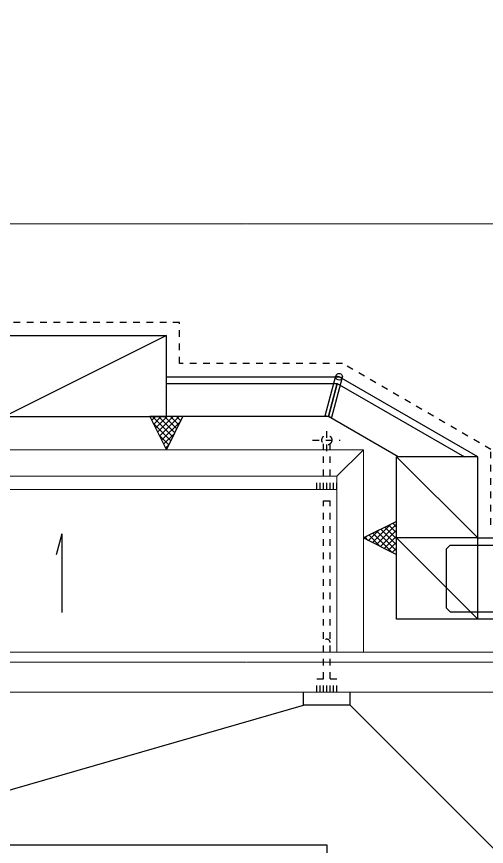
# Model space of a CAD drawing. Header units: millimetres. Extents: x 0 to 79600, y 0 to 55400.
# Drawn here: x 41900 to 45435, y 27415 to 33664 of the extents above; entities that cross this region are included whole.
import ezdxf

# ---------------------------------------------------------------- set-up
doc = ezdxf.new("R2010")
doc.units = ezdxf.units.MM
doc.header["$LTSCALE"] = 50
doc.linetypes.add('CENTER', pattern=[2, 1.25, -0.25, 0.25, -0.25])
doc.linetypes.add('JIS_02_1.0', pattern=[2, 1, -1])
for name, color, linetype in [('ANCHOR', 1, 'Continuous'), ('ASHIBA', 230, 'Continuous'), ('CURE', 104, 'JIS_02_1.0'), ('kutai', 7, 'Continuous'), ('kutai3', 253, 'Continuous'), ('kutai4', 252, 'JIS_02_1.0'), ('kutai5', 253, 'JIS_02_1.0')]:
    doc.layers.add(name, color=color, linetype=linetype)
doc.layers.add('GRID', color=7, linetype='CENTER', lineweight=5)

# ---------------------------------------------------------------- blocks, each defined once
blk = doc.blocks.new('ｽﾃｯﾌﾟ500P')
at = {"color": 0, "linetype": 'ByBlock', "lineweight": -2}
for p, q in [((-250, 463.5), (-220, 493.5)), ((-250, 463.5), (-250, -45.5)), ((220, 493.5), (-220, 493.5)), ((220, 493.5), (250, 463.5)), ((250, 463.5), (250, -45.5)), ((250, 95.5), (-250, 95.5)), ((250, 45.5), (-250, 45.5)), ((-250, 0), (250, 0)), ((-244, 45.5), (-244, -45.5)), ((244, -45.5), (244, 45.5)), ((-244, -45.5), (-250, -45.5)), ((250, -45.5), (244, -45.5))]:
    blk.add_line(p, q, dxfattribs=at)

msp = doc.modelspace()

# ---------------------------------------------------------------- hatches: boundary and pattern name
at = {"layer": 'ANCHOR'}
h = msp.add_hatch(dxfattribs=at)
h.set_pattern_fill('ANSI37', color=256, scale=10, angle=540, style=0)
h.set_pattern_definition([(225, (263017.04, 64518.65), (22.4506403, -22.4506403), []), (315, (263017.04, 64518.65), (22.4506403, 22.4506403), [])])
h.paths.add_polyline_path([(43026.6, 30401.1), (43151.6, 30651.1), (42901.6, 30651.1)])
h = msp.add_hatch(dxfattribs=at)
h.set_pattern_fill('ANSI37', color=256, scale=10, angle=450, style=0)
h.set_pattern_definition([(135, (78627.132, -190253.367), (-22.4506403, -22.4506403), []), (225, (78627.132, -190253.367), (22.4506403, -22.4506403), [])])
h.paths.add_polyline_path([(44509.6, 29737.1), (44759.6, 29612.1), (44759.6, 29862.1)])

# ---------------------------------------------------------------- linework, layer by layer
for points in [[(43026.6, 30401.1), (43151.6, 30651.1), (42901.6, 30651.1)], [(44509.6, 29737.1), (44759.6, 29612.1), (44759.6, 29862.1)]]:
    msp.add_lwpolyline(points, close=True, dxfattribs=at)
at = {"layer": 'ASHIBA'}
for p in [(43026.6, 30951.1), (45369.6, 30347.1)]:
    msp.add_line(p, (44326.6, 30951.1), dxfattribs=at)
for points in [[(41807.6, 30651.1), (41807.6, 31261.1), (43026.6, 31261.1), (41807.6, 30651.1), (43026.6, 30651.1), (43026.6, 31261.1)], [(45369.6, 29737.1), (44759.6, 29737.1), (44759.6, 30347.1), (45369.6, 29737.1), (45369.6, 30347.1), (44759.6, 30347.1)], [(45369.6, 29127.1), (44759.6, 29127.1), (44759.6, 29737.1), (45369.6, 29127.1), (45369.6, 29737.1), (44759.6, 29737.1)]]:
    msp.add_lwpolyline(points, dxfattribs=at)
msp.add_lwpolyline([(44350.7, 30944.6), (44270.1, 30644.6), (44221.8, 30657.6), (44302.4, 30957.6, -1), (44350.7, 30944.6, -1), (44302.4, 30957.6), (44350.7, 30944.6)], format="xyb", dxfattribs=at)
for points in [[(43026.6, 30901.1), (44313.1, 30901.1), (44246, 30651.1), (43026.6, 30651.1)], [(44313.1, 30901.1), (45269.8, 30347.1), (44770.9, 30347.1), (44246, 30651.1)], [(45369.6, 29737.1), (45625.6, 29737.1), (45625.6, 29127.1), (45369.6, 29127.1)]]:
    msp.add_lwpolyline(points, close=True, dxfattribs=at)
at = {"layer": 'CURE'}
msp.add_lwpolyline([(31590.6, 16913.1), (47549.6, 16913.1), (47549.6, 21571.1), (47859.6, 21571.1), (47859.6, 25299.1), (48163.6, 25299.1), (48163.6, 29837.1), (45469.6, 29837.1), (45469.6, 30404.7), (44353.4, 31051.1), (43126.6, 31051.1), (43126.6, 31361.1), (41837.6, 31361.1), (41837.6, 31665.1), (37569.6, 31665.1), (37569.6, 32852.1), (36592.6, 32852.1), (36592.6, 33162.1), (35585.9, 33162.1), (33610.6, 33663.6)], dxfattribs=at)
at = {"layer": 'GRID', "ltscale": 0.2}
for p, q in [((11233.6, 32102.1), (50809.6, 32102.1)), ((11233.6, 28802.1), (50809.6, 28802.1))]:
    msp.add_line(p, q, dxfattribs=at)
at = {"layer": 'kutai', "lineweight": 20}
for p, q in [((39790.3, 30402.1), (44509.6, 30402.1)), ((44309.6, 30202.1), (44509.6, 30402.1)), ((44509.6, 30402.1), (44509.6, 28877.1)), ((36609.6, 30202.1), (44309.6, 30202.1)), ((44309.6, 28877.1), (44309.6, 30202.1)), ((44309.6, 30102.1), (36609.6, 30102.1)), ((46899.6, 28877.1), (36616.1, 28877.1)), ((46599.6, 28577.1), (36309.6, 28577.1))]:
    msp.add_line(p, q, dxfattribs=at)
at = {"layer": 'kutai3'}
for p, q in [((42240.9, 29768.3), (42198.3, 29609.3)), ((42240.9, 29768.3), (42240.9, 29176.6)), ((44059.6, 28477.1), (44059.6, 28577.1)), ((44409.6, 28477.1), (44409.6, 28577.1)), ((40409.6, 27427.1), (44059.6, 28477.1)), ((44409.6, 28477.1), (44059.6, 28477.1)), ((44409.6, 28477.1), (46599.6, 26287.1))]:
    msp.add_line(p, q, dxfattribs=at)
at = {"layer": 'kutai4', "linetype": 'Continuous'}
for p, q in [((35184.6, 27427.1), (44234.6, 27427.1)), ((44234.6, 27427.1), (44234.6, 20177.1))]:
    msp.add_line(p, q, dxfattribs=at)
at = {"layer": 'kutai5'}
for p, q in [((44234.6, 30391.5), (44234.6, 30561.5)), ((44127, 30474.7), (44334.6, 30474.7)), ((44209.6, 30402.1), (44209.6, 30446.7)), ((44259.6, 30402.1), (44259.6, 30446.7)), ((44209.6, 30202.1), (44209.6, 30402.1)), ((44259.6, 30202.1), (44259.6, 30402.1)), ((44159.6, 30102.1), (44159.6, 30202.1)), ((44184.6, 30102.1), (44184.6, 30202.1)), ((44209.6, 30102.1), (44209.6, 30202.1)), ((44234.6, 30102.1), (44234.6, 30202.1)), ((44259.6, 30102.1), (44259.6, 30202.1)), ((44284.6, 30102.1), (44284.6, 30202.1)), ((44309.6, 30102.1), (44309.6, 30202.1)), ((44209.6, 28877.1), (44209.6, 30017.4)), ((44209.6, 30017.4), (44259.6, 30017.4)), ((44259.6, 28877.1), (44259.6, 30017.4)), ((44209.6, 28877.1), (44209.6, 28949.7)), ((44259.6, 28877.1), (44259.6, 28949.7)), ((44209.6, 28677.1), (44209.6, 28877.1)), ((44259.6, 28677.1), (44259.6, 28877.1)), ((44159.6, 28577.1), (44159.6, 28677.1)), ((44159.6, 28677.1), (44309.6, 28677.1)), ((44184.6, 28577.1), (44184.6, 28677.1)), ((44209.6, 28577.1), (44209.6, 28677.1)), ((44234.6, 28577.1), (44234.6, 28677.1)), ((44259.6, 28577.1), (44259.6, 28677.1)), ((44284.6, 28577.1), (44284.6, 28677.1)), ((44309.6, 28577.1), (44309.6, 28677.1))]:
    msp.add_line(p, q, dxfattribs=at)
msp.add_circle((44234.6, 30474.7), 37.5, dxfattribs=at)
msp.add_arc((44234.6, 28949.7), 25, 0, 180, dxfattribs=at)

# ---------------------------------------------------------------- block references
at = {"layer": 'ASHIBA', "rotation": 89.99999999999999}
msp.add_blockref('ｽﾃｯﾌﾟ500P', (45625.6, 29432.1), dxfattribs=at)

doc.saveas('drawing.dxf')
